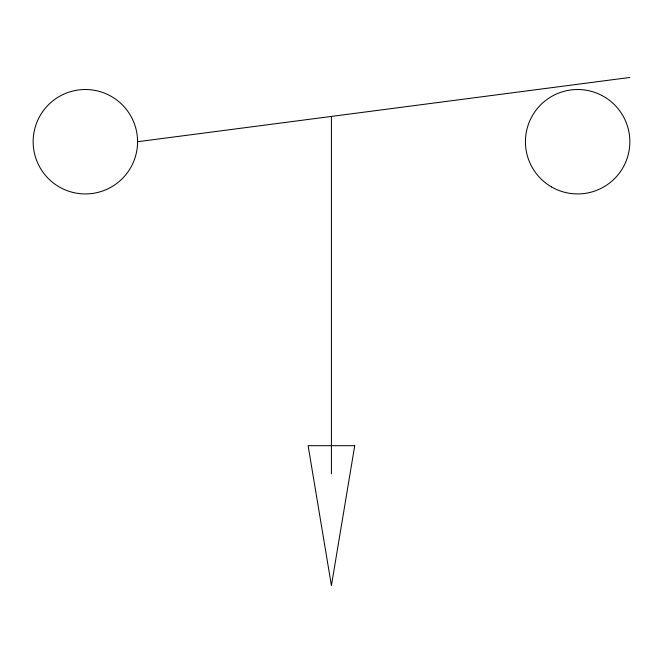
<?xml version="1.0" encoding="UTF-8"?>
<svg xmlns="http://www.w3.org/2000/svg" width="663" height="663" viewBox="0 0 663 663"><rect width="100%" height="100%" fill="white"/><g stroke="black" fill="none" stroke-linecap="round" stroke-linejoin="round"><path stroke-width="0.99" d="M137.572 141.725A52.211 52.211 0 0 0 59.256 96.508A52.211 52.211 0 0 0 59.256 186.941A52.211 52.211 0 0 0 137.572 141.725L629.85 77.463M331.417 116.415L331.417 473.871M354.73 445.685L331.417 585.537L308.113 445.685L354.73 445.685M551.533 186.941A52.211 52.211 0 0 0 629.85 141.725A52.211 52.211 0 0 0 551.533 96.508A52.211 52.211 0 0 0 551.533 186.941"/></g></svg>
